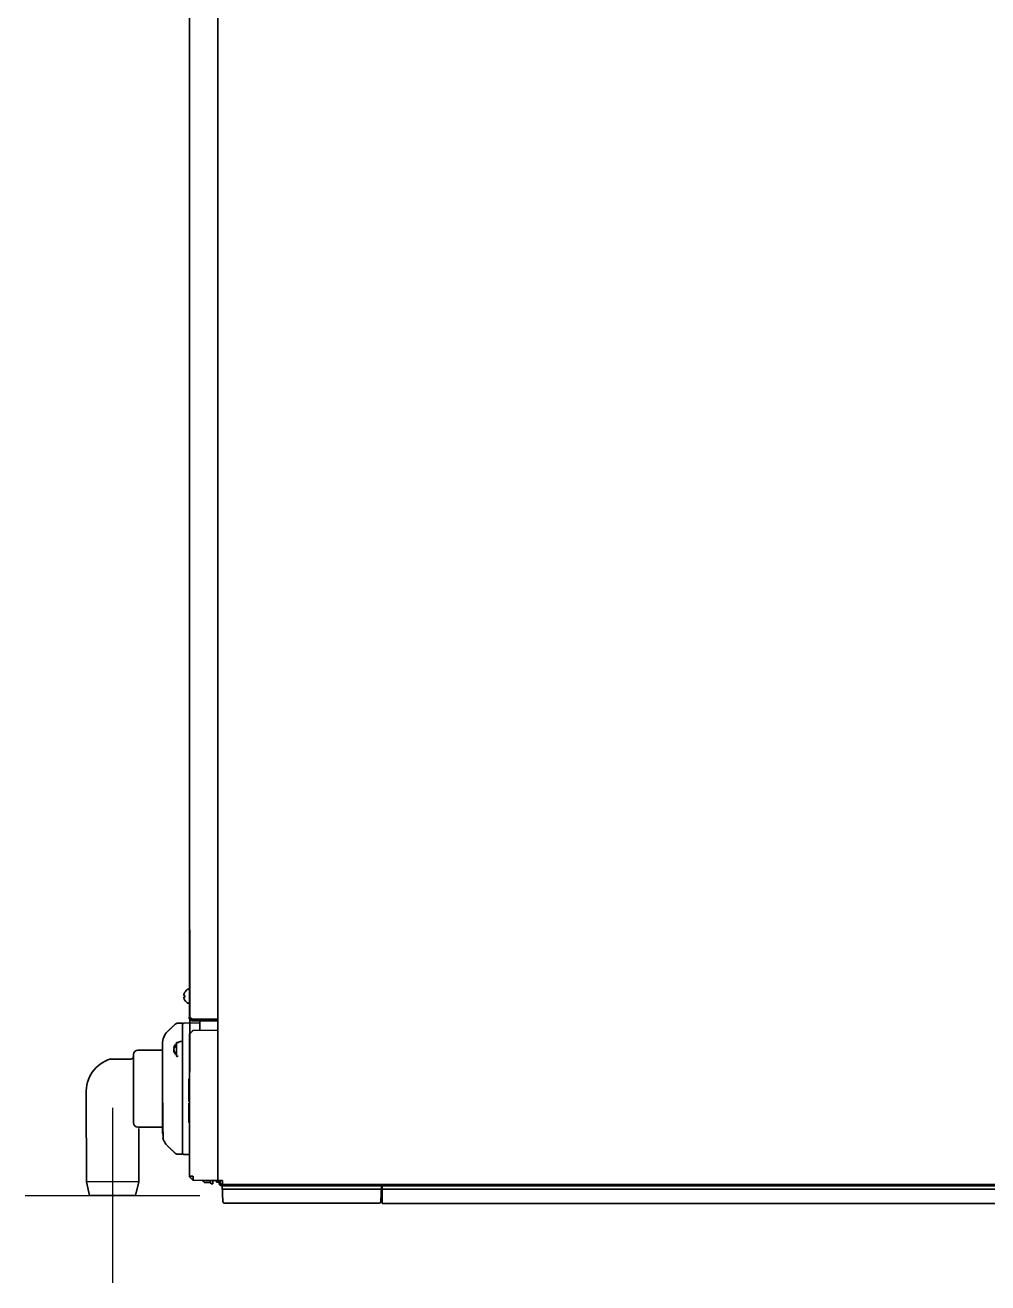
# Model space of a CAD drawing. Header units: inches. Extents: x 786 to 5593, y 691 to 5453.
# Drawn here: x 4491 to 5042, y 2710 to 3429 of the extents above; entities that cross this region are included whole.
import ezdxf

# ---------------------------------------------------------------- set-up
doc = ezdxf.new("R2010")
doc.units = ezdxf.units.IN
doc.layers.add('1', color=7, linetype='Continuous', true_color=0xffffff)

msp = doc.modelspace()

# ---------------------------------------------------------------- linework, layer by layer
at = {"color": 6}
for p, q in [((4541.25, 2809.7), (4541.25, 2709.7)), ((4491.25, 2759.7), (4591.25, 2759.7))]:
    msp.add_line(p, q, dxfattribs=at)
for p, q in [((4556.22, 2767.37), (4526.28, 2767.37)), ((4554.48, 2759.7), (4528.02, 2759.7))]:
    msp.add_line(p, q)
at = {"layer": '1', "color": 7, "linetype": 'Continuous', "lineweight": 35}
for p, q in [((4585.26, 3914.22), (4585.26, 2861.38)), ((4601.46, 3912.85), (4601.46, 2768.2)), ((4585.46, 2911.64), (4585.46, 2830.54)), ((4584.44, 2877.6), (4584.64, 2877.6)), ((4582.6, 2875.9), (4582.57, 2875.9)), ((4582.57, 2871.3), (4582.6, 2871.3)), ((4584.64, 2869.6), (4584.44, 2869.6)), ((4591.24, 2858.39), (4581.98, 2858.23)), ((4585.04, 2861.65), (4585.04, 2861.4)), ((4585.05, 2861.63), (4585.04, 2861.65)), ((4585.04, 2861.65), (4585.04, 2861.4)), ((4585.05, 2861.63), (4585.04, 2861.65)), ((4585.04, 2861.65), (4585.05, 2861.63)), ((4585.04, 2861.65), (4585.04, 2861.4)), ((4587.57, 2860.4), (4586.84, 2860.74)), ((4587.57, 2860.4), (4586.84, 2860.74)), ((4586.84, 2860.74), (4587.57, 2860.4)), ((4586.84, 2860.4), (4587.57, 2860.4)), ((4586.84, 2860.4), (4587.57, 2860.4)), ((4587.57, 2860.4), (4586.84, 2860.4)), ((4586.84, 2859.6), (4587.57, 2859.6)), ((4587.57, 2859.6), (4586.84, 2859.6)), ((4587.57, 2860.4), (4599.24, 2860.4)), ((4587.57, 2860.4), (4599.44, 2860.4)), ((4587.57, 2860.4), (4599.24, 2860.4)), ((4587.57, 2860.4), (4587.57, 2859.6)), ((4587.57, 2860.4), (4599.44, 2860.4)), ((4587.57, 2860.4), (4599.24, 2860.4)), ((4587.57, 2860.4), (4587.57, 2859.6)), ((4587.57, 2860.4), (4599.44, 2860.4)), ((4587.57, 2860.4), (4587.57, 2859.6)), ((4587.57, 2859.6), (4599.24, 2859.6)), ((4587.57, 2859.6), (4599.24, 2859.6)), ((4587.84, 2860.4), (4587.84, 2860.4)), ((4587.84, 2860.4), (4587.84, 2860.4)), ((4587.84, 2860.4), (4587.84, 2860.4)), ((4591.24, 2860.4), (4591.24, 2860.4)), ((4591.24, 2860.4), (4591.24, 2860.4)), ((4591.24, 2854.03), (4591.24, 2859.6)), ((4591.24, 2854.03), (4591.24, 2859.6)), ((4601.24, 2860.4), (4599.24, 2860.4)), ((4601.24, 2860.4), (4599.24, 2860.4)), ((4601.24, 2860.4), (4599.24, 2860.4)), ((4599.24, 2859.6), (4601.24, 2859.6)), ((4599.24, 2859.6), (4601.24, 2859.6)), ((4599.44, 2860.4), (4601.24, 2860.4)), ((4599.44, 2860.4), (4601.24, 2860.4)), ((4599.44, 2860.4), (4601.24, 2860.4)), ((4581.24, 2847.14), (4581.24, 2854.77)), ((4585.24, 2770.7), (4585.24, 2851.71)), ((4601.24, 2854.2), (4587.35, 2853.96)), ((4601.24, 2854.2), (4587.35, 2853.96)), ((4587.35, 2853.96), (4601.24, 2854.2)), ((4569.74, 2842.7), (4555.74, 2842.7)), ((4576.77, 2844.16), (4576.24, 2844.21)), ((4576.27, 2843.29), (4576.24, 2843.29)), ((4576.24, 2843.29), (4576.26, 2843.2)), ((4576.56, 2842.21), (4576.24, 2842.18)), ((4576.87, 2844.26), (4576.31, 2844.32)), ((4576.42, 2843.7), (4576.31, 2843.7)), ((4576.67, 2842.05), (4576.31, 2842.01)), ((4577.84, 2847.05), (4577.84, 2839.35)), ((4578.49, 2847.2), (4578.09, 2847.2)), ((4581.24, 2847.7), (4580.22, 2847.69)), ((4540.24, 2837.7), (4551.74, 2837.7)), ((4553.24, 2801.2), (4553.24, 2840.2)), ((4578.09, 2839.2), (4578.49, 2839.2)), ((4581.24, 2824.92), (4581.24, 2839.41)), ((4584.94, 2826.45), (4585.24, 2826.45)), ((4581.24, 2783.92), (4581.24, 2824.92)), ((4526.27, 2767.4), (4526.24, 2817.79)), ((4584.91, 2813.36), (4585.24, 2813.36)), ((4584.94, 2812.4), (4585.24, 2812.4)), ((4584.91, 2805.23), (4584.94, 2805.23)), ((4584.91, 2805.23), (4585.24, 2805.23)), ((4584.94, 2810.67), (4585.24, 2810.67)), ((4584.94, 2809.88), (4585.24, 2809.88)), ((4584.94, 2805.55), (4585.24, 2805.55)), ((4555.74, 2798.7), (4569.74, 2798.7)), ((4556.24, 2797.9), (4556.22, 2767.37)), ((4584.94, 2801.99), (4585.24, 2801.99)), ((4584.94, 2801.45), (4585.24, 2801.45)), ((4572.9, 2787.79), (4572.96, 2787.73)), ((4577.11, 2783.8), (4577.11, 2783.8)), ((4581.98, 2783.17), (4585.24, 2783.12)), ((4528.02, 2759.7), (4526.27, 2767.4)), ((4556.22, 2767.37), (4554.47, 2759.67)), ((4587.35, 2768.44), (4601.24, 2768.2)), ((4592.94, 2768.22), (4592.94, 2767.93)), ((4593.77, 2767.01), (4593.02, 2767.75)), ((4593.24, 2768.2), (4600.24, 2768.2)), ((4593.77, 2767.01), (4593.7, 2767.07)), ((4597.32, 2767.01), (4593.77, 2767.01)), ((4598.54, 2766.25), (4597.81, 2766.25)), ((4598.64, 2766.35), (4598.64, 2768.2)), ((4601.24, 2768.2), (4600.24, 2768.2)), ((4600.64, 2767.2), (4600.64, 2768.2)), ((4602.04, 2767.2), (4600.64, 2767.2)), ((4601.24, 2768.2), (4603.04, 2768.2)), ((4602.04, 2767), (4602.04, 2768.2)), ((4602.35, 2766), (5422.03, 2766)), ((4602.84, 2767), (4602.84, 2768.2)), ((4604.14, 2768.2), (4603.04, 2768.2)), ((4603.84, 2766), (4604.15, 2766)), ((4603.84, 2766), (4604.15, 2766)), ((4603.84, 2765.2), (5421.52, 2765.2)), ((4604.04, 2765.2), (4604.36, 2756.17)), ((4604.14, 2762.44), (4604.1, 2763.11)), ((4604.11, 2763.3), (5421.46, 2763.3)), ((4604.14, 2768.2), (4604.14, 2767.8)), ((4604.14, 2768.2), (4604.14, 2767.8)), ((4604.14, 2767.8), (4604.14, 2766)), ((4604.14, 2767.8), (4604.14, 2766)), ((4694.04, 2765.2), (4608.04, 2765.2)), ((4694.73, 2756.17), (4695.04, 2765.2)), ((4695.54, 2765.2), (4695.54, 2763.3)), ((4695.54, 2763.3), (4695.54, 2763.3)), ((4695.54, 2763.3), (4695.54, 2763.3)), ((4695.54, 2763.3), (4695.54, 2763.11)), ((4695.54, 2755.35), (4695.54, 2763.11)), ((4605.36, 2755.2), (4608.04, 2755.2)), ((4605.36, 2755.2), (4608.04, 2755.2)), ((4608.04, 2755.2), (4693.73, 2755.2)), ((4695.54, 2755.35), (4695.54, 2755.14)), ((5331.84, 2755.15), (4695.54, 2755.14))]:
    msp.add_line(p, q, dxfattribs=at)
for centre, radius, start, end in [((4586.66, 2873.4), 4.8, 120.30118, 148.62729), ((4584.44, 2877.2), 0.4, 90, 120.30118), ((4584.64, 2877.2), 0.4, 0, 90), ((4586.66, 2873.8), 4.8, 211.37271, 239.69882), ((4584.44, 2870), 0.4, 239.69882, 270), ((4584.64, 2870), 0.4, 270, 0), ((4581.99, 2857.48), 0.75, 91, 180), ((4555.74, 2840.2), 2.5, 90, 180), ((4579.84, 2843.2), 3.74, 122.32411, 163.60756), ((4579.84, 2843.2), 3.74, 196.39244, 237.67589), ((4578.09, 2846.92), 0.283, 90, 151.92751), ((4578.49, 2846.92), 0.283, 28.07249, 90), ((4545.4, 2819.2), 19.21, 105.57455, 184.2006), ((4551.74, 2839.2), 1.5, 270, 0), ((4578.09, 2839.48), 0.283, 208.07249, 270), ((4578.49, 2839.48), 0.283, 270, 331.92751), ((4555.74, 2801.2), 2.5, 180, 270), ((4581.99, 2783.92), 0.75, 180, 269), ((4593.24, 2770.2), 2, 247.43953, 270), ((4593.19, 2767.93), 0.25, 180, 225), ((4611.8, 2772.7), 15.56, 201.44992, 203.89213), ((4597.81, 2766.5), 0.25, 203.89213, 270), ((4598.54, 2766.35), 0.1, 270, 0), ((4603.84, 2767), 1.8, 180, 270), ((4603.84, 2767), 1, 180, 270), ((4605.36, 2756.2), 1, 182, 270), ((4693.73, 2756.2), 1, 270, 358), ((4695.56, 2755.4), 1, 90, 156.42182)]:
    msp.add_arc(centre, radius, start, end, dxfattribs=at)
for centre, major_axis, ratio, start_param, end_param in [((4579.74, 2846.33), (-10, 0), 0.999962, 5.475743, 6.283355), ((4579.9, 2843.79), (3.67, -0.36), 0.257668, 2.955348, 3.072213), ((4579.9, 2843.04), (-3.46, -1.27), 0.961631, 5.733637, 5.850503), ((4579.9, 2842.94), (-3.6, -0.81), 0.902278, 5.872372, 5.989237), ((4579.9, 2843.36), (3.46, -1.27), 0.961631, 3.574275, 3.691141), ((4579.9, 2842.64), (-3.67, -0.38), 0.420739, 0.050717, 0.167582), ((4579.86, 2843.43), (3.71, -0.35), 0.627676, 2.529365, 2.902086), ((4579.86, 2842.98), (-3.71, -0.36), 0.654345, 5.549803, 5.922525), ((4579.86, 2843.01), (-3.7, -0.43), 0.775115, 5.720567, 5.896264), ((4579.86, 2843.39), (3.7, -0.43), 0.775115, 3.528514, 3.901235), ((4579.86, 2843), (-3.71, -0.41), 0.752737, 0.215025, 0.587746)]:
    msp.add_ellipse(centre, major_axis=major_axis, ratio=ratio, start_param=start_param, end_param=end_param, dxfattribs=at)
at = {"layer": '1', "color": 7, "linetype": 'Continuous', "lineweight": 35, "extrusion": (0, 0, -1)}
msp.add_ellipse((4611.8, 2768.37), major_axis=(-14.73, 0), ratio=0.5, start_param=6.105911, end_param=6.260123, dxfattribs=at)
at = {"layer": '1', "color": 7, "linetype": 'Continuous', "lineweight": 35}
for points, degree in [([(4582.05, 2874.1), (4582.04, 2874.13), (4582.04, 2874.18), (4582.03, 2874.25), (4582.03, 2874.32), (4582.03, 2874.39), (4582.03, 2874.46), (4582.04, 2874.53), (4582.04, 2874.58), (4582.05, 2874.6)], 3), ([(4582.05, 2872.6), (4582.04, 2872.63), (4582.04, 2872.67), (4582.03, 2872.74), (4582.03, 2872.82), (4582.03, 2872.89), (4582.03, 2872.96), (4582.04, 2873.03), (4582.04, 2873.08), (4582.05, 2873.1)], 3), ([(4582.05, 2874.6), (4582.06, 2874.66), (4582.09, 2874.76), (4582.14, 2874.93), (4582.2, 2875.08), (4582.26, 2875.24), (4582.33, 2875.39), (4582.4, 2875.55), (4582.49, 2875.71), (4582.56, 2875.84), (4582.6, 2875.9)], 3), ([(4582.05, 2873.1), (4582.06, 2873.1), (4582.09, 2873.1), (4582.14, 2873.1), (4582.2, 2873.1), (4582.26, 2873.1), (4582.33, 2873.1), (4582.4, 2873.1), (4582.49, 2873.1), (4582.56, 2873.1), (4582.6, 2873.1)], 3), ([(4582.6, 2873.1), (4582.58, 2873.27), (4582.55, 2873.6), (4582.58, 2873.93), (4582.6, 2874.1)], 3), ([(4577.25, 2857.74), (4575.06, 2855.64), (4572.9, 2853.62)], 2), ([(4581.24, 2858.21), (4578.47, 2858.17)], 1), ([(4585.05, 2861.25), (4585.05, 2861.3), (4585.04, 2861.35), (4585.04, 2861.4)], 3), ([(4585.05, 2861.25), (4585.05, 2861.3), (4585.04, 2861.35), (4585.04, 2861.4)], 3), ([(4585.04, 2861.4), (4585.04, 2861.35), (4585.05, 2861.3), (4585.05, 2861.25)], 3), ([(4586.84, 2860.4), (4586.84, 2859.6)], 1), ([(4586.84, 2860.4), (4586.84, 2859.6)], 1), ([(4586.84, 2859.6), (4586.84, 2860.4)], 1), ([(4572.88, 2853.6), (4572.91, 2853.63), (4572.93, 2853.65), (4572.96, 2853.68)], 3), ([(4585.32, 2852), (4587.17, 2853.88)], 1), ([(4585.32, 2852), (4587.17, 2853.88)], 1), ([(4569.83, 2843.42), (4569.83, 2841.36)], 1), ([(4584.94, 2810.67), (4584.94, 2811.24), (4584.94, 2811.82), (4584.94, 2812.4)], 3), ([(4584.94, 2809.88), (4584.94, 2810.14), (4584.94, 2810.48), (4584.94, 2810.67)], 3), ([(4584.94, 2805.55), (4584.94, 2806.99), (4584.94, 2808.43), (4584.94, 2809.88)], 3), ([(4584.94, 2805.27), (4584.94, 2805.16), (4584.94, 2805.28), (4584.94, 2805.55)], 3), ([(4584.94, 2801.99), (4584.94, 2803.09), (4584.94, 2804.19), (4584.94, 2805.29)], 3), ([(4584.94, 2801.45), (4584.94, 2801.45), (4584.94, 2801.68), (4584.94, 2801.99)], 3), ([(4570.1, 2794.38), (4569.99, 2794.16), (4569.92, 2794.14)], 2), ([(4572.94, 2787.74), (4575.08, 2785.75), (4577.25, 2783.67)], 2), ([(4578.47, 2783.24), (4581.24, 2783.19)], 1), ([(4585.32, 2770.7), (4587.17, 2770.7)], 1), ([(4587.17, 2768.52), (4585.32, 2770.41)], 1)]:
    msp.add_open_spline(points, degree=degree, dxfattribs=at)
for points, knots in [([(4582.6, 2874.1), (4582.47, 2874.1), (4582.37, 2874.1), (4582.23, 2874.1), (4582.19, 2874.1), (4582.11, 2874.1), (4582.08, 2874.1), (4582.05, 2874.1)], [0, 0, 0, 0, 0.5, 0.5, 0.75, 0.75, 1, 1, 1, 1]), ([(4582.6, 2871.3), (4582.47, 2871.5), (4582.37, 2871.71), (4582.23, 2872.04), (4582.19, 2872.15), (4582.11, 2872.37), (4582.08, 2872.49), (4582.05, 2872.6)], [0, 0, 0, 0, 0.5, 0.5, 0.75, 0.75, 1, 1, 1, 1]), ([(4578.46, 2858.15), (4578.2, 2858.14), (4577.77, 2858.07), (4577.29, 2857.79), (4577.12, 2857.61), (4577.08, 2857.55)], [0, 0, 0, 0, 0.449697, 0.844002, 1, 1, 1, 1]), ([(4581.24, 2847.7), (4581.24, 2851.11), (4581.24, 2856.4), (4581.24, 2858.21), (4581.24, 2858.21)], [0, 0, 0, 0, 0.511643, 1, 1, 1, 1]), ([(4586.84, 2860.74), (4586.73, 2860.78), (4586.62, 2860.82), (4586.4, 2860.89), (4586.29, 2860.93), (4586.09, 2861), (4585.99, 2861.04), (4585.8, 2861.11), (4585.71, 2861.15), (4585.54, 2861.22), (4585.47, 2861.26), (4585.33, 2861.33), (4585.28, 2861.37), (4585.18, 2861.44), (4585.14, 2861.48), (4585.08, 2861.55), (4585.06, 2861.59), (4585.05, 2861.63)], [0, 0, 0, 0, 0.125, 0.125, 0.25, 0.25, 0.375, 0.375, 0.5, 0.5, 0.625, 0.625, 0.75, 0.75, 0.875, 0.875, 1, 1, 1, 1]), ([(4586.84, 2860.74), (4586.73, 2860.78), (4586.62, 2860.82), (4586.4, 2860.89), (4586.29, 2860.93), (4586.09, 2861), (4585.99, 2861.04), (4585.8, 2861.11), (4585.71, 2861.15), (4585.54, 2861.22), (4585.47, 2861.26), (4585.33, 2861.33), (4585.28, 2861.37), (4585.18, 2861.44), (4585.14, 2861.48), (4585.08, 2861.55), (4585.06, 2861.59), (4585.05, 2861.63)], [0, 0, 0, 0, 0.125, 0.125, 0.25, 0.25, 0.375, 0.375, 0.5, 0.5, 0.625, 0.625, 0.75, 0.75, 0.875, 0.875, 1, 1, 1, 1]), ([(4585.05, 2861.63), (4585.06, 2861.59), (4585.08, 2861.55), (4585.14, 2861.48), (4585.18, 2861.44), (4585.28, 2861.37), (4585.33, 2861.33), (4585.47, 2861.26), (4585.54, 2861.22), (4585.71, 2861.15), (4585.8, 2861.11), (4585.99, 2861.04), (4586.09, 2861), (4586.29, 2860.93), (4586.4, 2860.89), (4586.62, 2860.82), (4586.73, 2860.78), (4586.84, 2860.74)], [0, 0, 0, 0, 0.125, 0.125, 0.25, 0.25, 0.375, 0.375, 0.5, 0.5, 0.625, 0.625, 0.75, 0.75, 0.875, 0.875, 1, 1, 1, 1]), ([(4586.84, 2859.6), (4586.62, 2859.6), (4586.4, 2859.64), (4585.98, 2859.81), (4585.79, 2859.93), (4585.46, 2860.23), (4585.32, 2860.41), (4585.13, 2860.81), (4585.07, 2861.03), (4585.05, 2861.25)], [0, 0, 0, 0, 0.25, 0.25, 0.5, 0.5, 0.75, 0.75, 1, 1, 1, 1]), ([(4586.84, 2859.6), (4586.62, 2859.6), (4586.4, 2859.64), (4585.98, 2859.81), (4585.79, 2859.93), (4585.46, 2860.23), (4585.32, 2860.41), (4585.13, 2860.81), (4585.07, 2861.03), (4585.05, 2861.25)], [0, 0, 0, 0, 0.25, 0.25, 0.5, 0.5, 0.75, 0.75, 1, 1, 1, 1]), ([(4585.05, 2861.25), (4585.07, 2861.03), (4585.13, 2860.81), (4585.32, 2860.41), (4585.46, 2860.23), (4585.79, 2859.93), (4585.98, 2859.81), (4586.4, 2859.64), (4586.62, 2859.6), (4586.84, 2859.6)], [0, 0, 0, 0, 0.25, 0.25, 0.5, 0.5, 0.75, 0.75, 1, 1, 1, 1]), ([(4586.84, 2860.4), (4586.78, 2860.4), (4586.72, 2860.41), (4586.6, 2860.43), (4586.54, 2860.45), (4586.42, 2860.49), (4586.37, 2860.52), (4586.26, 2860.59), (4586.21, 2860.62), (4586.12, 2860.71), (4586.08, 2860.75), (4586, 2860.85), (4585.97, 2860.91), (4585.93, 2861), (4585.91, 2861.03), (4585.9, 2861.07)], [0, 0, 0, 0, 0.151283, 0.151283, 0.302566, 0.302566, 0.453849, 0.453849, 0.605132, 0.605132, 0.756415, 0.756415, 0.907698, 0.907698, 1, 1, 1, 1]), ([(4586.84, 2860.4), (4586.78, 2860.4), (4586.72, 2860.41), (4586.6, 2860.43), (4586.54, 2860.45), (4586.42, 2860.49), (4586.37, 2860.52), (4586.26, 2860.59), (4586.21, 2860.62), (4586.12, 2860.71), (4586.08, 2860.75), (4586, 2860.85), (4585.97, 2860.91), (4585.93, 2861), (4585.91, 2861.03), (4585.9, 2861.07)], [0, 0, 0, 0, 0.151283, 0.151283, 0.302566, 0.302566, 0.453849, 0.453849, 0.605132, 0.605132, 0.756415, 0.756415, 0.907698, 0.907698, 1, 1, 1, 1]), ([(4585.9, 2861.07), (4585.91, 2861.03), (4585.93, 2861), (4585.97, 2860.91), (4586, 2860.85), (4586.08, 2860.75), (4586.12, 2860.71), (4586.21, 2860.62), (4586.26, 2860.59), (4586.37, 2860.52), (4586.42, 2860.49), (4586.54, 2860.45), (4586.6, 2860.43), (4586.72, 2860.41), (4586.78, 2860.4), (4586.84, 2860.4)], [0, 0, 0, 0, 0.092302, 0.092302, 0.243585, 0.243585, 0.394868, 0.394868, 0.546151, 0.546151, 0.697434, 0.697434, 0.848717, 0.848717, 1, 1, 1, 1]), ([(4585.32, 2852), (4585.29, 2851.97), (4585.27, 2851.94), (4585.25, 2851.88), (4585.24, 2851.85), (4585.24, 2851.82)], [0, 0, 0, 0, 0.5, 0.5, 1, 1, 1, 1]), ([(4585.24, 2851.82), (4585.24, 2851.85), (4585.25, 2851.88), (4585.27, 2851.94), (4585.29, 2851.97), (4585.32, 2852)], [0, 0, 0, 0, 0.5, 0.5, 1, 1, 1, 1]), ([(4585.24, 2851.82), (4585.24, 2851.82), (4585.24, 2851.82), (4585.24, 2851.81), (4585.24, 2851.81), (4585.24, 2851.8), (4585.24, 2851.8), (4585.24, 2851.8), (4585.24, 2851.8), (4585.24, 2851.79), (4585.24, 2851.78), (4585.24, 2851.77), (4585.24, 2851.77), (4585.24, 2851.76), (4585.24, 2851.76), (4585.24, 2851.75), (4585.24, 2851.74), (4585.24, 2851.73), (4585.24, 2851.73), (4585.24, 2851.72), (4585.24, 2851.72), (4585.24, 2851.71), (4585.24, 2851.7), (4585.24, 2851.7), (4585.24, 2851.69), (4585.24, 2851.69)], [0, 0, 0, 0, 0.125, 0.125, 0.25, 0.25, 0.3125, 0.3125, 0.375, 0.375, 0.5, 0.5, 0.5625, 0.5625, 0.625, 0.625, 0.75, 0.75, 0.8125, 0.8125, 0.875, 0.875, 0.9375, 0.9375, 1, 1, 1, 1]), ([(4585.24, 2851.71), (4585.24, 2851.71), (4585.24, 2851.72), (4585.24, 2851.73), (4585.24, 2851.73), (4585.24, 2851.74), (4585.24, 2851.74), (4585.24, 2851.75), (4585.24, 2851.76), (4585.24, 2851.77), (4585.24, 2851.77), (4585.24, 2851.78), (4585.24, 2851.78), (4585.24, 2851.79), (4585.24, 2851.79), (4585.24, 2851.79), (4585.24, 2851.8), (4585.24, 2851.8), (4585.24, 2851.81), (4585.24, 2851.81), (4585.24, 2851.81), (4585.24, 2851.81), (4585.24, 2851.82), (4585.24, 2851.82)], [0, 0, 0, 0, 0.125, 0.125, 0.1875, 0.1875, 0.25, 0.25, 0.375, 0.375, 0.5, 0.5, 0.5625, 0.5625, 0.625, 0.625, 0.75, 0.75, 0.8125, 0.8125, 0.875, 0.875, 1, 1, 1, 1]), ([(4585.24, 2851.71), (4585.24, 2851.71), (4585.25, 2851.71), (4585.27, 2851.71), (4585.29, 2851.71), (4585.32, 2851.71)], [0, 0, 0, 0, 0.5, 0.5, 1, 1, 1, 1]), ([(4587.35, 2853.96), (4587.31, 2853.96), (4587.28, 2853.95), (4587.22, 2853.93), (4587.19, 2853.91), (4587.17, 2853.88)], [0, 0, 0, 0, 0.5, 0.5, 1, 1, 1, 1]), ([(4587.17, 2853.88), (4587.19, 2853.91), (4587.22, 2853.93), (4587.28, 2853.95), (4587.31, 2853.96), (4587.35, 2853.96)], [0, 0, 0, 0, 0.5, 0.5, 1, 1, 1, 1]), ([(4569.74, 2842.37), (4569.74, 2842.77), (4569.74, 2843.14), (4569.74, 2843.83), (4569.74, 2844.14), (4569.74, 2844.71), (4569.74, 2844.96), (4569.74, 2845.21), (4569.74, 2845.24), (4569.74, 2845.3), (4569.74, 2845.32), (4569.74, 2845.4), (4569.74, 2845.45), (4569.74, 2845.59), (4569.74, 2845.68), (4569.74, 2845.92), (4569.74, 2846.04), (4569.74, 2846.23), (4569.74, 2846.28), (4569.74, 2846.32), (4569.74, 2846.33), (4569.74, 2846.33)], [0, 0, 0, 0, 0.158165, 0.158165, 0.316331, 0.316331, 0.474496, 0.474496, 0.494267, 0.494267, 0.514037, 0.514037, 0.553578, 0.553578, 0.632661, 0.632661, 0.790826, 0.790826, 0.948992, 0.948992, 1, 1, 1, 1]), ([(4569.74, 2795.09), (4569.74, 2795.09), (4569.74, 2795.15), (4569.74, 2795.43), (4569.74, 2796.21), (4569.74, 2797.41), (4569.74, 2799.06), (4569.74, 2801.18), (4569.74, 2803.71), (4569.74, 2806.47), (4569.74, 2809.33), (4569.74, 2812.19), (4569.74, 2815.07), (4569.74, 2818.06), (4569.74, 2821.26), (4569.74, 2824.65), (4569.74, 2828.08), (4569.74, 2831.43), (4569.74, 2834.63), (4569.74, 2837.6), (4569.74, 2840.23), (4569.74, 2841.7), (4569.74, 2842.37)], [0, 0, 0, 0, 0.009075, 0.061229, 0.113383, 0.165537, 0.217691, 0.269845, 0.321999, 0.374153, 0.426307, 0.478461, 0.530615, 0.582769, 0.634922, 0.687076, 0.73923, 0.791384, 0.843538, 0.895692, 0.947846, 1, 1, 1, 1]), ([(4569.83, 2836.34), (4569.82, 2836.73), (4569.81, 2837.13), (4569.8, 2837.92), (4569.8, 2838.32), (4569.8, 2839.12), (4569.8, 2839.52), (4569.81, 2840.33), (4569.82, 2840.73), (4569.83, 2841.14)], [0, 0, 0, 0, 0.25, 0.25, 0.5, 0.5, 0.75, 0.75, 1, 1, 1, 1]), ([(4576.95, 2845.05), (4576.95, 2845), (4576.95, 2844.95), (4576.95, 2844.87), (4576.95, 2844.84), (4576.95, 2844.78), (4576.95, 2844.75), (4576.95, 2844.66), (4576.95, 2844.6), (4576.95, 2844.5), (4576.95, 2844.47), (4576.95, 2844.4), (4576.95, 2844.37), (4576.95, 2844.34)], [0, 0, 0, 0, 0.25, 0.25, 0.375, 0.375, 0.5, 0.5, 0.75, 0.75, 0.875, 0.875, 1, 1, 1, 1]), ([(4576.95, 2841.72), (4576.95, 2841.69), (4576.95, 2841.66), (4576.95, 2841.6), (4576.95, 2841.57), (4576.95, 2841.51), (4576.95, 2841.49), (4576.95, 2841.43), (4576.95, 2841.41), (4576.95, 2841.33), (4576.95, 2841.28), (4576.95, 2841.22), (4576.95, 2841.2), (4576.95, 2841.16), (4576.95, 2841.14), (4576.95, 2841.12)], [0, 0, 0, 0, 0.125, 0.125, 0.25, 0.25, 0.375, 0.375, 0.5, 0.5, 0.75, 0.75, 0.875, 0.875, 1, 1, 1, 1]), ([(4580.22, 2847.69), (4580.12, 2847.69), (4580.02, 2847.68), (4579.88, 2847.66), (4579.83, 2847.65), (4579.76, 2847.64), (4579.74, 2847.63), (4579.7, 2847.62), (4579.67, 2847.61), (4579.56, 2847.58), (4579.48, 2847.55), (4579.38, 2847.51), (4579.36, 2847.5), (4579.32, 2847.48), (4579.3, 2847.47), (4579.24, 2847.44), (4579.21, 2847.42), (4579.11, 2847.35), (4579.04, 2847.31), (4578.98, 2847.24), (4578.96, 2847.23), (4578.94, 2847.2), (4578.93, 2847.19), (4578.89, 2847.14), (4578.85, 2847.09), (4578.82, 2847.03), (4578.8, 2846.98), (4578.79, 2846.96), (4578.78, 2846.94), (4578.78, 2846.92), (4578.77, 2846.92), (4578.75, 2846.85), (4578.74, 2846.79), (4578.74, 2846.72)], [0, 0, 0, 0, 0.125, 0.125, 0.1875, 0.1875, 0.21875, 0.21875, 0.25, 0.25, 0.375, 0.375, 0.40625, 0.40625, 0.4375, 0.4375, 0.5, 0.5, 0.625, 0.625, 0.65625, 0.65625, 0.6875, 0.6875, 0.75, 0.8125, 0.8125, 0.84375, 0.859375, 0.859375, 0.875, 0.875, 1, 1, 1, 1]), ([(4581.24, 2783.19), (4581.24, 2783.19), (4581.24, 2783.23), (4581.24, 2785.41), (4581.24, 2793.98), (4581.24, 2806.61), (4581.24, 2821.39), (4581.24, 2836.07), (4581.24, 2844.29), (4581.24, 2847.7)], [0, 0, 0, 0, 0.007528, 0.17294, 0.338352, 0.503764, 0.669176, 0.834588, 1, 1, 1, 1]), ([(4569.84, 2836.02), (4569.84, 2835.65), (4569.84, 2834.09), (4569.85, 2830.97), (4569.86, 2826.73), (4569.88, 2822.25), (4569.9, 2817.73), (4569.92, 2813.27), (4569.95, 2809.01), (4569.98, 2804.99), (4570.03, 2801.28), (4570.08, 2797.96), (4570.14, 2795.13), (4570.21, 2792.95), (4570.28, 2791.84), (4570.33, 2791.67), (4570.35, 2791.68)], [0, 0, 0, 0, 0.021638, 0.089872, 0.159391, 0.229996, 0.30164, 0.374687, 0.449704, 0.526948, 0.606357, 0.6878, 0.771201, 0.856664, 0.944719, 1, 1, 1, 1]), ([(4584.94, 2813.36), (4584.94, 2813.36), (4584.94, 2813.36), (4584.94, 2813.36), (4584.94, 2815.47), (4584.94, 2818.73), (4584.94, 2820.9), (4584.94, 2823.47), (4584.94, 2826.45)], [0, 0, 0, 0, 0.000013, 0.000013, 0.500007, 0.500007, 0.500007, 1, 1, 1, 1]), ([(4570.1, 2792.44), (4570.29, 2791.74), (4570.82, 2790.42), (4571.82, 2788.86), (4572.61, 2788.1), (4572.91, 2787.85)], [0, 0, 0, 0, 0.391217, 0.78582, 1, 1, 1, 1]), ([(4577.08, 2783.85), (4577.15, 2783.77), (4577.39, 2783.54), (4577.9, 2783.29), (4578.3, 2783.26), (4578.47, 2783.27)], [0, 0, 0, 0, 0.241854, 0.697611, 1, 1, 1, 1]), ([(4585.24, 2770.59), (4585.24, 2770.59), (4585.24, 2770.59), (4585.24, 2770.59), (4585.24, 2770.59), (4585.24, 2770.6), (4585.24, 2770.6), (4585.24, 2770.6), (4585.24, 2770.61), (4585.24, 2770.62), (4585.24, 2770.62), (4585.24, 2770.63), (4585.24, 2770.63), (4585.24, 2770.64), (4585.24, 2770.64), (4585.24, 2770.65), (4585.24, 2770.65), (4585.24, 2770.66), (4585.24, 2770.66), (4585.24, 2770.67), (4585.24, 2770.67), (4585.24, 2770.68), (4585.24, 2770.69), (4585.24, 2770.7)], [0, 0, 0, 0, 0.125, 0.125, 0.1875, 0.1875, 0.25, 0.25, 0.375, 0.375, 0.5, 0.5, 0.5625, 0.5625, 0.625, 0.625, 0.75, 0.75, 0.8125, 0.8125, 0.875, 0.875, 1, 1, 1, 1]), ([(4585.32, 2770.7), (4585.31, 2770.69), (4585.3, 2770.69), (4585.29, 2770.69), (4585.29, 2770.69), (4585.28, 2770.69), (4585.27, 2770.69), (4585.25, 2770.69), (4585.24, 2770.69), (4585.24, 2770.7)], [0, 0, 0, 0, 0.125, 0.125, 0.25, 0.25, 0.5, 0.5, 1, 1, 1, 1]), ([(4585.32, 2770.41), (4585.29, 2770.43), (4585.27, 2770.46), (4585.25, 2770.52), (4585.24, 2770.55), (4585.24, 2770.59)], [0, 0, 0, 0, 0.5, 0.5, 1, 1, 1, 1]), ([(4587.35, 2770.69), (4587.35, 2770.66), (4587.35, 2770.62), (4587.35, 2770.55), (4587.35, 2770.51), (4587.35, 2770.43), (4587.35, 2770.4), (4587.35, 2770.33), (4587.35, 2770.29), (4587.35, 2770.24), (4587.34, 2770.22), (4587.34, 2770.18), (4587.34, 2770.16), (4587.34, 2770.11), (4587.34, 2770.07), (4587.34, 2770), (4587.34, 2769.97), (4587.34, 2769.9), (4587.34, 2769.87), (4587.34, 2769.76), (4587.34, 2769.7), (4587.34, 2769.57), (4587.34, 2769.5), (4587.34, 2769.38), (4587.34, 2769.32), (4587.34, 2769.24), (4587.34, 2769.21), (4587.34, 2769.17), (4587.34, 2769.16), (4587.34, 2769.13), (4587.34, 2769.12), (4587.35, 2769.05), (4587.35, 2769), (4587.35, 2768.91), (4587.35, 2768.86), (4587.35, 2768.78), (4587.35, 2768.75), (4587.35, 2768.69), (4587.35, 2768.68), (4587.34, 2768.64), (4587.34, 2768.63), (4587.34, 2768.6), (4587.34, 2768.59), (4587.34, 2768.57), (4587.34, 2768.56), (4587.34, 2768.55), (4587.34, 2768.55), (4587.34, 2768.54), (4587.34, 2768.53), (4587.34, 2768.52), (4587.34, 2768.52), (4587.34, 2768.5), (4587.34, 2768.49), (4587.34, 2768.47), (4587.34, 2768.46), (4587.35, 2768.45), (4587.35, 2768.44), (4587.35, 2768.44)], [0, 0, 0, 0, 0.0313, 0.0313, 0.062599, 0.062599, 0.093899, 0.093899, 0.125199, 0.125199, 0.140849, 0.140849, 0.156499, 0.156499, 0.187798, 0.187798, 0.219098, 0.219098, 0.250398, 0.250398, 0.312997, 0.312997, 0.375596, 0.375596, 0.438196, 0.438196, 0.469496, 0.469496, 0.485145, 0.485145, 0.500795, 0.500795, 0.563395, 0.563395, 0.625994, 0.625994, 0.688593, 0.688593, 0.719893, 0.719893, 0.751193, 0.751193, 0.782493, 0.782493, 0.798142, 0.798142, 0.813792, 0.813792, 0.829442, 0.829442, 0.845092, 0.845092, 0.876392, 0.876392, 0.938991, 0.938991, 1, 1, 1, 1]), ([(4587.35, 2768.44), (4587.31, 2768.44), (4587.28, 2768.45), (4587.22, 2768.48), (4587.19, 2768.5), (4587.17, 2768.52)], [0, 0, 0, 0, 0.5, 0.5, 1, 1, 1, 1])]:
    msp.add_open_spline(points, degree=3, knots=knots, dxfattribs=at)
msp.add_rational_spline([(4569.82, 2843.42), (4569.77, 2843.07), (4569.74, 2842.72), (4569.74, 2842.37)], [1.04679199087, 1.05656411931, 1.06786687018, 1.08070024348], degree=3, dxfattribs=at)

doc.saveas('drawing.dxf')
